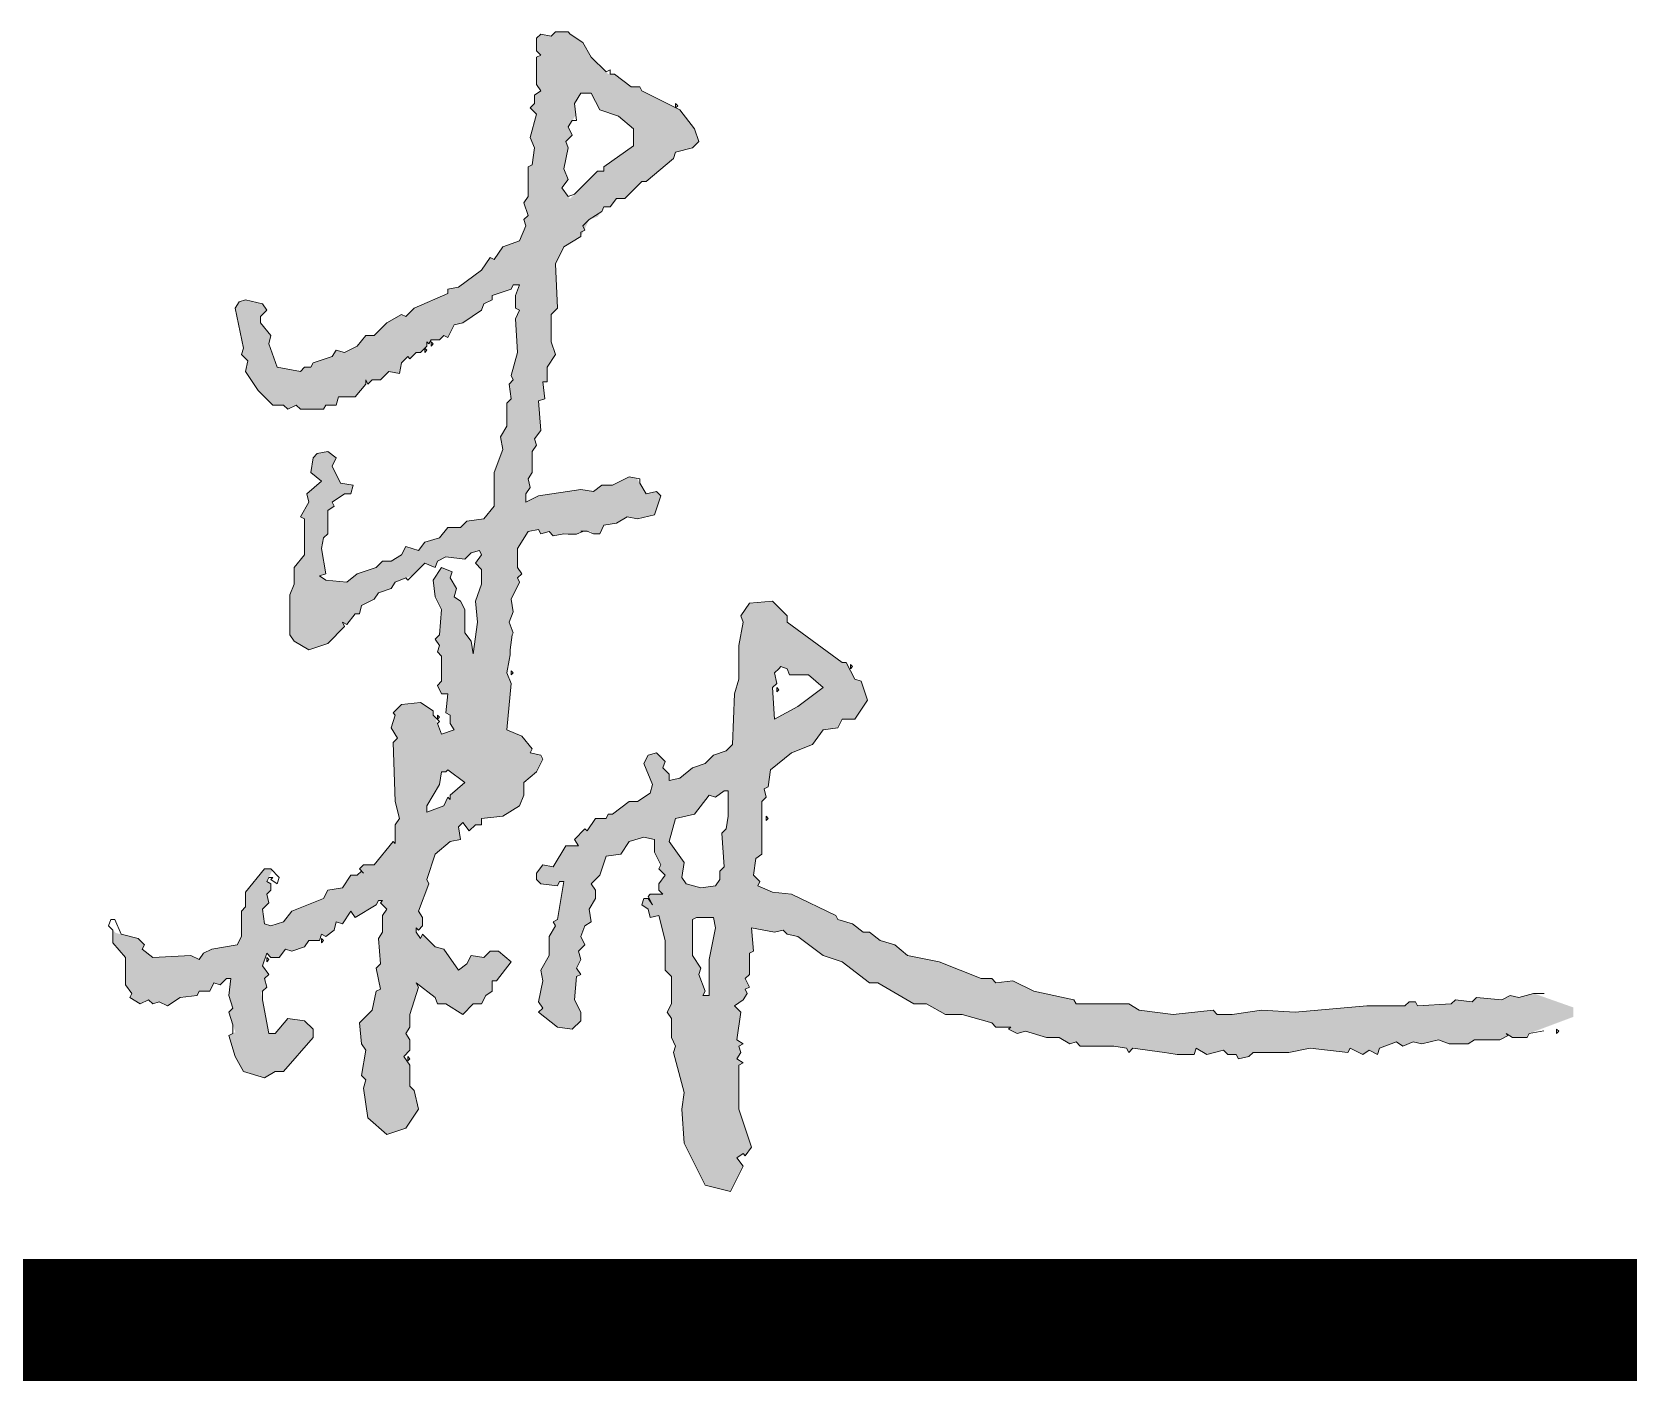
# Model space of a CAD drawing. Extents: x 1725261 to 1937680, y 860327 to 1571294.
# Drawn here: x 1873371 to 1874287, y 1365082 to 1365856 of the extents above; entities that cross this region are included whole.
import ezdxf

# ---------------------------------------------------------------- set-up
doc = ezdxf.new("R2010")
doc.units = 0
doc.header["$LTSCALE"] = 1000
doc.header["$MEASUREMENT"] = 0
doc.layers.add('图框', color=140, linetype='Continuous')
doc.layers.add('签名', color=7, linetype='Continuous', lineweight=18)

msp = doc.modelspace()

# ---------------------------------------------------------------- hatches: boundary and pattern name
at = {"layer": '签名'}
h = msp.add_hatch(color=2, dxfattribs=at)
h.dxf.hatch_style = 1
h.paths.add_polyline_path([(1873567.67, 1365378.67), (1873561.62, 1365378.67), (1873559.2, 1365376.25), (1873560.41, 1365375.04), (1873557.99, 1365372.62), (1873554.36, 1365372.62), (1873549.53, 1365365.37), (1873541.06, 1365364.16), (1873538.64, 1365359.32), (1873520.5, 1365352.06), (1873515.66, 1365346.01), (1873508.4, 1365343.59), (1873504.77, 1365344.8), (1873503.56, 1365353.27), (1873507.19, 1365356.9), (1873505.98, 1365361.74), (1873508.4, 1365364.16), (1873508.4, 1365367.79), (1873505.98, 1365369), (1873509.21, 1365375.45), (1873508.4, 1365376.25), (1873504.77, 1365376.25), (1873493.88, 1365362.95), (1873493.88, 1365354.48), (1873491.47, 1365352.06), (1873491.47, 1365337.55), (1873489.05, 1365332.71), (1873474.53, 1365330.29), (1873469.69, 1365327.87), (1873467.27, 1365324.24), (1873462.43, 1365326.66), (1873440.66, 1365325.45), (1873434.61, 1365330.29), (1873435.82, 1365332.71), (1873432.19, 1365336.34), (1873419.29, 1365339.56), (1873417.68, 1365341.17), (1873417.68, 1365333.92), (1873424.94, 1365325.45), (1873424.94, 1365309.72), (1873428.57, 1365304.89), (1873427.36, 1365302.47), (1873433.4, 1365298.84), (1873438.24, 1365301.26), (1873440.66, 1365298.84), (1873444.29, 1365300.05), (1873449.13, 1365297.63), (1873456.39, 1365302.47), (1873466.06, 1365303.68), (1873467.27, 1365306.1), (1873473.32, 1365306.1), (1873475.74, 1365310.93), (1873479.37, 1365309.72), (1873483, 1365313.35), (1873485.42, 1365313.35), (1873484.21, 1365303.68), (1873486.63, 1365296.42), (1873484.21, 1365294), (1873488.01, 1365282.6), (1873484.21, 1365280.69), (1873487.84, 1365268.6), (1873492.67, 1365260.13), (1873504.77, 1365256.5), (1873510.82, 1365260.13), (1873515.66, 1365260.13), (1873532.59, 1365279.48), (1873532.59, 1365284.32), (1873527.75, 1365289.16), (1873518.08, 1365290.37), (1873510.82, 1365281.9), (1873507.19, 1365281.9), (1873502.8, 1365305.33), (1873505.98, 1365308.52), (1873504.77, 1365313.35), (1873507.19, 1365315.77), (1873503.56, 1365320.61), (1873505.98, 1365327.87), (1873508.4, 1365325.45), (1873513.24, 1365325.45), (1873516.87, 1365330.29), (1873520.5, 1365329.08), (1873527.75, 1365331.5), (1873530.17, 1365335.13), (1873536.22, 1365335.13), (1873537.43, 1365338.76), (1873539.85, 1365337.55), (1873544.69, 1365341.17), (1873545.9, 1365346.01), (1873549.53, 1365344.8), (1873554.36, 1365352.06), (1873556.78, 1365348.43), (1873568.88, 1365355.69), (1873570.09, 1365358.11), (1873572.51, 1365358.11), (1873571.3, 1365356.9), (1873574.93, 1365353.27), (1873572.51, 1365349.64), (1873572.51, 1365339.96), (1873570.09, 1365336.34), (1873571.3, 1365321.82), (1873568.88, 1365319.4), (1873571.3, 1365307.31), (1873568.88, 1365306.1), (1873566.46, 1365295.21), (1873559.2, 1365287.95), (1873560.41, 1365275.86), (1873562.83, 1365272.23), (1873560.41, 1365257.71), (1873562.83, 1365255.29), (1873561.62, 1365250.45), (1873564.04, 1365233.52), (1873574.93, 1365223.84), (1873585.81, 1365227.47), (1873593.07, 1365238.36), (1873590.65, 1365249.24), (1873588.23, 1365251.66), (1873588.23, 1365263.76), (1873584.6, 1365268.6), (1873588.23, 1365272.23), (1873588.23, 1365278.28), (1873585.81, 1365281.9), (1873588.23, 1365285.53), (1873588.23, 1365292.79), (1873593.07, 1365308.52), (1873591.86, 1365310.93), (1873602.75, 1365302.47), (1873603.96, 1365298.84), (1873608.8, 1365298.84), (1873618.47, 1365292.79), (1873624.52, 1365298.84), (1873629.36, 1365298.84), (1873631.78, 1365303.68), (1873635.41, 1365306.1), (1873635.41, 1365312.14), (1873637.83, 1365312.14), (1873646.29, 1365323.03), (1873639.04, 1365329.08), (1873634.2, 1365329.08), (1873630.57, 1365325.45), (1873623.31, 1365326.66), (1873620.89, 1365321.82), (1873616.05, 1365318.19), (1873607.59, 1365330.29), (1873602.75, 1365331.5), (1873595.49, 1365338.76), (1873594.28, 1365336.34), (1873591.86, 1365339.96), (1873591.86, 1365342.38), (1873593.07, 1365341.17), (1873595.49, 1365343.59), (1873595.49, 1365348.43), (1873593.07, 1365352.06), (1873599.12, 1365367.79), (1873597.91, 1365370.2), (1873602.75, 1365384.72), (1873611.22, 1365391.98), (1873617.26, 1365393.19), (1873616.05, 1365400.44), (1873618.47, 1365402.86), (1873622.1, 1365398.03), (1873625.73, 1365401.65), (1873629.36, 1365401.65), (1873629.36, 1365405.28), (1873636.08, 1365405.96), (1873636.62, 1365406.49), (1873637.06, 1365406.05), (1873641.46, 1365406.49), (1873651.13, 1365412.54), (1873653.55, 1365418.59), (1873653.55, 1365425.85), (1873660.81, 1365431.89), (1873664.44, 1365439.15), (1873663.23, 1365441.57), (1873657.18, 1365442.78), (1873658.39, 1365445.2), (1873652.34, 1365452.46), (1873643.87, 1365456.09), (1873646.29, 1365482.7), (1873643.87, 1365488.75), (1873645.61, 1365499.16), (1873645.64, 1365501.8), (1873646.85, 1365510.27), (1873647.5, 1365511.73), (1873645.08, 1365517.78), (1873647.5, 1365523.82), (1873646.29, 1365531.08), (1873651.13, 1365540.76), (1873649.92, 1365543.18), (1873652.34, 1365545.6), (1873649.92, 1365549.23), (1873649.92, 1365560.11), (1873655.97, 1365569.79), (1873662.02, 1365571), (1873663.23, 1365568.58), (1873668.07, 1365569.79), (1873670.49, 1365567.37), (1873676.53, 1365568.58), (1873678.3, 1365568.41), (1873683.14, 1365568.41), (1873687.42, 1365569.79), (1873688.03, 1365570.04), (1873691.65, 1365570.04), (1873693.47, 1365568.58), (1873697.1, 1365568.58), (1873699.52, 1365573.42), (1873706.77, 1365574.63), (1873712.82, 1365578.26), (1873718.87, 1365577.05), (1873728.55, 1365579.47), (1873732.18, 1365590.35), (1873729.76, 1365592.77), (1873723.71, 1365591.56), (1873718.43, 1365600.36), (1873714.03, 1365601.24), (1873704.35, 1365596.4), (1873698.31, 1365596.4), (1873693.47, 1365592.77), (1873686.21, 1365593.98), (1873662.02, 1365590.35), (1873654.76, 1365586.72), (1873654.76, 1365591.56), (1873657.18, 1365595.19), (1873655.97, 1365600.03), (1873658.39, 1365603.66), (1873658.39, 1365615.75), (1873660.81, 1365619.38), (1873659.6, 1365623.01), (1873663.23, 1365627.85), (1873662.02, 1365644.78), (1873665.65, 1365645.99), (1873664.44, 1365655.67), (1873666.86, 1365655.67), (1873666.86, 1365664.14), (1873671.7, 1365671.4), (1873669.28, 1365678.65), (1873669.28, 1365694.38), (1873672.91, 1365698.01), (1873671.7, 1365723.41), (1873676.53, 1365733.08), (1873686.21, 1365739.13), (1873688.43, 1365743.15), (1873691.05, 1365748.81), (1873696.01, 1365750.46), (1873699.52, 1365756.07), (1873703.15, 1365756.07), (1873706.77, 1365760.91), (1873711.61, 1365760.91), (1873721.29, 1365770.58), (1873723.71, 1365770.58), (1873739.43, 1365783.89), (1873740.64, 1365787.52), (1873750.32, 1365789.94), (1873753.95, 1365793.56), (1873751.53, 1365800.82), (1873743.06, 1365811.71), (1873721.29, 1365822.6), (1873720.08, 1365825.01), (1873715.24, 1365825.01), (1873705.56, 1365832.27), (1873701.94, 1365832.27), (1873692.26, 1365841.95), (1873687.42, 1365850.42), (1873678.35, 1365856.46), (1873671.7, 1365856.46), (1873669.28, 1365854.04), (1873663.23, 1365855.25), (1873660.81, 1365852.84), (1873660.81, 1365845.58), (1873663.23, 1365843.16), (1873660.81, 1365841.95), (1873660.81, 1365826.22), (1873663.23, 1365822.6), (1873659.6, 1365820.18), (1873659.6, 1365815.34), (1873657.18, 1365812.92), (1873660.81, 1365809.29), (1873657.18, 1365795.98), (1873659.6, 1365789.94), (1873658.39, 1365780.26), (1873655.97, 1365779.05), (1873655.97, 1365762.12), (1873653.55, 1365758.49), (1873655.97, 1365751.23), (1873653.55, 1365748.81), (1873654.76, 1365745.18), (1873651.13, 1365736.71), (1873641.46, 1365733.08), (1873636.62, 1365725.83), (1873634.2, 1365727.04), (1873629.36, 1365719.78), (1873616.05, 1365710.1), (1873610.01, 1365708.89), (1873610.01, 1365706.47), (1873590.65, 1365698.01), (1873585.81, 1365693.17), (1873583.39, 1365694.38), (1873574.93, 1365689.54), (1873567.67, 1365682.28), (1873562.83, 1365682.28), (1873557.99, 1365676.23), (1873550.74, 1365672.6), (1873545.9, 1365673.81), (1873543.48, 1365670.19), (1873532.59, 1365666.56), (1873531.38, 1365664.14), (1873527.75, 1365664.14), (1873525.33, 1365661.72), (1873512.03, 1365664.14), (1873507.19, 1365677.44), (1873508.4, 1365682.28), (1873502.35, 1365689.54), (1873502.35, 1365693.17), (1873505.98, 1365696.8), (1873503.56, 1365700.43), (1873493.88, 1365702.84), (1873490.26, 1365701.64), (1873487.84, 1365698.01), (1873492.67, 1365675.02), (1873491.47, 1365671.4), (1873495.09, 1365667.77), (1873493.88, 1365661.72), (1873501.14, 1365650.83), (1873509.61, 1365642.36), (1873515.66, 1365642.36), (1873518.08, 1365639.95), (1873522.91, 1365642.36), (1873525.33, 1365639.95), (1873538.64, 1365639.95), (1873539.85, 1365642.36), (1873545.9, 1365642.36), (1873547.11, 1365647.2), (1873556.78, 1365647.2), (1873562.83, 1365654.46), (1873562.83, 1365656.88), (1873564.04, 1365654.46), (1873566.46, 1365656.88), (1873571.3, 1365656.88), (1873576.14, 1365661.72), (1873582.19, 1365660.51), (1873583.39, 1365666.56), (1873587.02, 1365670.19), (1873588.23, 1365668.98), (1873591.86, 1365672.6), (1873594.28, 1365672.6), (1873597.91, 1365676.23), (1873597.91, 1365678.65), (1873599.12, 1365677.44), (1873600.33, 1365679.86), (1873605.17, 1365679.86), (1873607.59, 1365682.28), (1873610.01, 1365681.07), (1873613.63, 1365688.33), (1873618.47, 1365689.54), (1873629.36, 1365696.8), (1873630.57, 1365700.43), (1873635.41, 1365702.84), (1873635.41, 1365705.26), (1873646.29, 1365708.89), (1873647.5, 1365711.31), (1873651.13, 1365711.31), (1873648.71, 1365705.26), (1873648.71, 1365698.01), (1873651.13, 1365696.8), (1873648.71, 1365691.96), (1873649.92, 1365672.6), (1873646.29, 1365659.3), (1873647.5, 1365656.88), (1873645.08, 1365654.46), (1873646.29, 1365645.99), (1873643.87, 1365643.57), (1873643.87, 1365630.27), (1873640.25, 1365624.22), (1873641.46, 1365616.96), (1873636.62, 1365603.66), (1873636.62, 1365584.3), (1873630.57, 1365577.05), (1873620.89, 1365575.84), (1873617.26, 1365572.21), (1873610.01, 1365572.21), (1873605.17, 1365566.16), (1873596.7, 1365563.74), (1873593.07, 1365558.9), (1873585.81, 1365561.32), (1873583.39, 1365556.48), (1873577.35, 1365552.85), (1873572.51, 1365552.85), (1873568.88, 1365549.23), (1873557.99, 1365545.6), (1873551.95, 1365540.76), (1873539.85, 1365541.97), (1873536.22, 1365544.39), (1873539.85, 1365545.6), (1873537.43, 1365560.11), (1873538.64, 1365566.16), (1873541.06, 1365568.58), (1873541.06, 1365581.88), (1873544.69, 1365584.3), (1873543.48, 1365586.72), (1873550.74, 1365591.56), (1873554.36, 1365591.56), (1873555.57, 1365596.4), (1873548.32, 1365597.61), (1873543.48, 1365607.29), (1873545.9, 1365612.12), (1873541.06, 1365615.75), (1873535.01, 1365614.54), (1873532.59, 1365612.12), (1873531.38, 1365603.66), (1873537.43, 1365598.82), (1873528.96, 1365591.56), (1873530.17, 1365586.72), (1873525.33, 1365578.26), (1873527.75, 1365577.05), (1873527.75, 1365556.48), (1873521.71, 1365549.23), (1873521.71, 1365539.55), (1873519.29, 1365533.5), (1873519.29, 1365510.52), (1873521.71, 1365506.89), (1873530.17, 1365502.05), (1873541.06, 1365505.68), (1873550.74, 1365515.36), (1873549.53, 1365517.78), (1873551.95, 1365516.57), (1873556.78, 1365522.61), (1873559.2, 1365522.61), (1873560.41, 1365527.45), (1873567.67, 1365531.08), (1873570.09, 1365534.71), (1873577.35, 1365537.13), (1873579.77, 1365540.76), (1873589.85, 1365544.79), (1873596.7, 1365551.64), (1873602.75, 1365549.23), (1873603.96, 1365552.85), (1873608.8, 1365555.27), (1873619.68, 1365554.06), (1873623.31, 1365557.69), (1873628.15, 1365558.9), (1873629.36, 1365556.48), (1873625.73, 1365551.64), (1873629.36, 1365548.02), (1873629.36, 1365539.55), (1873625.73, 1365529.87), (1873626.94, 1365517.78), (1873624.52, 1365499.63), (1873623.31, 1365506.89), (1873619.68, 1365511.73), (1873619.68, 1365525.03), (1873617.26, 1365529.87), (1873613.63, 1365532.29), (1873614.84, 1365537.13), (1873611.22, 1365543.18), (1873612.43, 1365546.81), (1873606.38, 1365549.23), (1873601.54, 1365541.97), (1873602.75, 1365532.29), (1873606.38, 1365525.03), (1873605.17, 1365510.52), (1873602.75, 1365508.1), (1873605.17, 1365504.47), (1873603.96, 1365500.84), (1873606.38, 1365498.42), (1873606.38, 1365483.91), (1873603.96, 1365481.49), (1873606.38, 1365476.65), (1873610.01, 1365476.65), (1873608.8, 1365465.76), (1873611.22, 1365464.55), (1873611.22, 1365459.72), (1873613.63, 1365456.09), (1873606.38, 1365453.67), (1873602.35, 1365463.75), (1873601.54, 1365464.55), (1873601.54, 1365466.97), (1873594.28, 1365471.81), (1873583.39, 1365470.6), (1873578.56, 1365465.76), (1873579.77, 1365464.55), (1873577.35, 1365457.3), (1873580.98, 1365451.25), (1873578.56, 1365448.83), (1873579.77, 1365414.96), (1873582.19, 1365405.28), (1873579.77, 1365401.65), (1873579.77, 1365390.77), (1873578.56, 1365391.98)])
h.paths.add_polyline_path([(1873597.91, 1365408.91), (1873597.91, 1365412.54), (1873605.17, 1365424.64), (1873606.38, 1365431.89), (1873608.8, 1365431.89), (1873610.01, 1365433.1), (1873619.68, 1365425.85), (1873611.22, 1365418.59), (1873611.22, 1365416.17), (1873610.01, 1365417.38), (1873607.59, 1365412.54)], flags=16)
h.paths.add_polyline_path([(1873675.32, 1365766.95), (1873678.95, 1365771.79), (1873676.53, 1365777.84), (1873678.95, 1365789.94), (1873677.74, 1365793.56), (1873681.37, 1365797.19), (1873678.95, 1365802.03), (1873683.41, 1365808.72), (1873682.58, 1365815.34), (1873686.21, 1365821.39), (1873692.26, 1365821.39), (1873697.1, 1365811.71), (1873707.98, 1365808.08), (1873716.45, 1365800.82), (1873716.45, 1365791.15), (1873699.52, 1365779.05), (1873699.52, 1365776.63), (1873695.89, 1365776.63), (1873679.99, 1365760.73)], flags=16)
h = msp.add_hatch(color=2, dxfattribs=at)
h.dxf.hatch_style = 1
h.paths.add_polyline_path([(1873766.04, 1365370.2), (1873763.63, 1365366.58), (1873755.16, 1365365.37), (1873746.69, 1365367.79), (1873744.27, 1365371.41), (1873745.48, 1365379.88), (1873737.01, 1365391.98), (1873740.64, 1365405.28), (1873751.53, 1365407.7), (1873760, 1365418.59), (1873763.63, 1365417.38), (1873768.46, 1365421.01), (1873770.88, 1365421.01), (1873770.88, 1365406.49), (1873769.67, 1365399.24), (1873767.25, 1365396.82), (1873768.46, 1365377.46), (1873766.04, 1365375.04)], flags=16)
h.paths.add_polyline_path([(1873762.42, 1365348.43), (1873763.63, 1365342.38), (1873760, 1365324.24), (1873760, 1365303.68), (1873756.37, 1365303.68), (1873757.58, 1365306.1), (1873753.95, 1365315.77), (1873755.16, 1365319.4), (1873750.32, 1365326.66), (1873750.32, 1365347.22), (1873752.74, 1365348.43)], flags=16)
h.paths.add_polyline_path([(1873797.49, 1365462.13), (1873796.28, 1365480.28), (1873798.7, 1365482.7), (1873797.49, 1365488.75), (1873799.91, 1365491.16), (1873801.12, 1365492.37), (1873804.75, 1365491.16), (1873805.96, 1365487.54), (1873816.85, 1365487.54), (1873825.31, 1365480.28), (1873810.8, 1365469.39)], flags=16)
h.paths.add_polyline_path([(1873798.7, 1365477.86), (1873798.7, 1365480.28), (1873799.91, 1365479.07)], flags=0)
h.paths.add_polyline_path([(1874255.88, 1365291.39), (1874255.91, 1365296.79), (1874232.95, 1365304.89), (1874224.48, 1365302.47), (1874219.64, 1365303.68), (1874214.81, 1365301.26), (1874200.29, 1365302.47), (1874197.87, 1365300.05), (1874188.19, 1365301.26), (1874185.78, 1365298.84), (1874166.42, 1365297.63), (1874165.21, 1365300.05), (1874161.58, 1365300.05), (1874159.16, 1365297.63), (1874137.39, 1365297.63), (1874096.27, 1365294), (1874076.91, 1365295.21), (1874059.98, 1365292.79), (1874051.51, 1365292.79), (1874049.09, 1365295.21), (1874026.11, 1365292.79), (1874006.75, 1365295.21), (1874000.71, 1365298.84), (1873970.47, 1365298.84), (1873969.26, 1365301.26), (1873946.27, 1365306.1), (1873934.18, 1365312.14), (1873924.5, 1365310.93), (1873922.08, 1365313.35), (1873916.03, 1365313.35), (1873891.84, 1365323.03), (1873873.7, 1365326.66), (1873866.44, 1365332.71), (1873857.97, 1365335.13), (1873851.93, 1365339.96), (1873848.3, 1365339.96), (1873842.25, 1365344.8), (1873833.78, 1365347.22), (1873832.57, 1365349.64), (1873807.17, 1365361.74), (1873796.28, 1365362.95), (1873787.82, 1365366.58), (1873789.03, 1365369), (1873785.4, 1365372.62), (1873786.61, 1365382.3), (1873790.24, 1365384.72), (1873790.24, 1365414.96), (1873792.66, 1365417.38), (1873791.45, 1365422.22), (1873793.87, 1365423.43), (1873795.07, 1365433.1), (1873807.17, 1365442.78), (1873819.27, 1365447.62), (1873825.31, 1365456.09), (1873833.78, 1365457.3), (1873836.2, 1365462.13), (1873843.46, 1365462.13), (1873850.72, 1365473.02), (1873847.09, 1365483.91), (1873843.46, 1365485.12), (1873838.62, 1365494.79), (1873836.2, 1365494.79), (1873804.75, 1365517.78), (1873804.75, 1365521.4), (1873796.28, 1365529.87), (1873782.98, 1365528.66), (1873778.14, 1365521.4), (1873779.35, 1365517.78), (1873776.93, 1365504.47), (1873776.93, 1365485.12), (1873774.51, 1365476.65), (1873773.3, 1365447.62), (1873769.67, 1365443.99), (1873762.42, 1365441.57), (1873757.58, 1365436.73), (1873750.32, 1365434.31), (1873743.06, 1365428.27), (1873737.01, 1365427.06), (1873737.01, 1365430.68), (1873733.39, 1365434.31), (1873734.59, 1365437.94), (1873729.76, 1365442.78), (1873724.92, 1365441.57), (1873722.5, 1365436.73), (1873727.34, 1365424.64), (1873726.13, 1365419.8), (1873718.87, 1365414.96), (1873714.03, 1365414.96), (1873704.35, 1365407.7), (1873701.94, 1365407.7), (1873700.73, 1365405.28), (1873694.68, 1365405.28), (1873689.84, 1365398.03), (1873688.63, 1365399.24), (1873682.58, 1365393.19), (1873685, 1365389.56), (1873677.74, 1365389.56), (1873670.49, 1365377.46), (1873664.44, 1365378.67), (1873660.81, 1365373.83), (1873660.81, 1365370.2), (1873663.23, 1365367.79), (1873672.91, 1365366.58), (1873674.11, 1365369), (1873676.53, 1365369), (1873672.91, 1365347.22), (1873670.49, 1365346.01), (1873671.7, 1365343.59), (1873668.07, 1365337.55), (1873668.07, 1365326.66), (1873663.23, 1365318.19), (1873664.44, 1365312.14), (1873662.02, 1365300.05), (1873664.44, 1365296.42), (1873662.02, 1365294), (1873672.91, 1365285.53), (1873681.37, 1365284.32), (1873686.21, 1365289.16), (1873686.21, 1365294), (1873682.58, 1365301.26), (1873683.79, 1365314.56), (1873686.21, 1365315.77), (1873683.79, 1365319.4), (1873686.21, 1365324.24), (1873685, 1365329.08), (1873688.63, 1365332.71), (1873686.21, 1365337.55), (1873688.63, 1365343.59), (1873692.26, 1365346.01), (1873691.05, 1365353.27), (1873694.68, 1365359.32), (1873694.68, 1365364.16), (1873692.26, 1365367.79), (1873697.1, 1365372.62), (1873700.73, 1365383.51), (1873709.19, 1365384.72), (1873714.03, 1365391.98), (1873722.5, 1365394.4), (1873728.55, 1365393.19), (1873728.55, 1365385.93), (1873732.18, 1365378.67), (1873730.97, 1365376.25), (1873734.59, 1365372.62), (1873730.97, 1365367.79), (1873730.97, 1365364.16), (1873733.39, 1365361.74), (1873726.13, 1365361.74), (1873724.92, 1365360.53), (1873727.34, 1365355.69), (1873724.92, 1365359.32), (1873722.5, 1365359.32), (1873721.29, 1365355.69), (1873724.92, 1365353.27), (1873726.13, 1365348.43), (1873730.97, 1365349.64), (1873734.59, 1365335.13), (1873734.59, 1365318.19), (1873738.22, 1365314.56), (1873738.22, 1365298.84), (1873735.8, 1365294), (1873738.22, 1365290.37), (1873738.22, 1365279.48), (1873740.64, 1365274.65), (1873739.43, 1365271.02), (1873745.48, 1365248.04), (1873744.27, 1365238.36), (1873745.48, 1365219), (1873757.58, 1365194.81), (1873772.09, 1365191.18), (1873779.35, 1365205.7), (1873775.72, 1365210.54), (1873779.35, 1365212.96), (1873780.56, 1365211.75), (1873784.19, 1365216.59), (1873776.93, 1365238.36), (1873776.93, 1365263.76), (1873779.35, 1365264.97), (1873775.72, 1365267.39), (1873778.14, 1365271.02), (1873776.93, 1365274.65), (1873779.35, 1365275.86), (1873775.72, 1365278.28), (1873778.14, 1365294), (1873774.51, 1365297.63), (1873779.35, 1365301.26), (1873781.77, 1365304.89), (1873780.56, 1365307.31), (1873782.98, 1365308.52), (1873780.56, 1365313.35), (1873782.98, 1365315.77), (1873782.98, 1365327.87), (1873785.4, 1365329.08), (1873784.19, 1365342.38), (1873797.49, 1365339.96), (1873802.33, 1365341.17), (1873804.75, 1365338.76), (1873810.8, 1365337.55), (1873825.31, 1365326.66), (1873836.2, 1365323.03), (1873851.93, 1365310.93), (1873856.76, 1365310.93), (1873877.33, 1365298.84), (1873884.59, 1365298.84), (1873895.47, 1365292.79), (1873905.15, 1365292.79), (1873922.08, 1365287.95), (1873924.5, 1365285.53), (1873932.97, 1365285.53), (1873931.76, 1365284.32), (1873936.6, 1365281.9), (1873941.44, 1365283.11), (1873953.53, 1365279.48), (1873960.79, 1365279.48), (1873966.84, 1365275.86), (1873970.47, 1365277.07), (1873972.89, 1365274.65), (1873992.24, 1365274.65), (1873999.5, 1365273.44), (1874000.71, 1365271.02), (1874003.13, 1365273.44), (1874021.27, 1365271.02), (1874024.67, 1365270.42), (1874028.53, 1365269.81), (1874038.2, 1365269.81), (1874039.41, 1365273.44), (1874045.46, 1365269.81), (1874055.14, 1365272.23), (1874057.56, 1365269.81), (1874062.4, 1365269.81), (1874063.61, 1365267.39), (1874069.65, 1365268.6), (1874072.07, 1365271.02), (1874092.64, 1365271.02), (1874104.73, 1365273.44), (1874126.51, 1365271.02), (1874127.71, 1365273.44), (1874134.97, 1365269.81), (1874138.6, 1365272.23), (1874143.44, 1365269.81), (1874144.65, 1365273.44), (1874154.33, 1365277.07), (1874157.95, 1365274.65), (1874164, 1365277.07), (1874168.84, 1365275.86), (1874178.52, 1365278.28), (1874184.57, 1365275.86), (1874195.45, 1365275.86), (1874199.08, 1365278.28), (1874213.6, 1365278.28), (1874218.43, 1365280.69), (1874217.23, 1365281.9), (1874220.85, 1365279.48), (1874229.32, 1365279.48), (1874230.53, 1365281.9)])

# ---------------------------------------------------------------- linework, layer by layer
at = {"layer": '图框', "const_width": 70}
msp.add_lwpolyline([(1867441.06, 1365117.45), (1874441.06, 1365117.45)], dxfattribs=at)
at = {"layer": '签名', "color": 2, "elevation": 9704994.47}
for points in [[(1873680.16, 1365855.25), (1873678.95, 1365856.46), (1873671.7, 1365856.46), (1873669.28, 1365854.04), (1873663.23, 1365855.25), (1873660.81, 1365852.84), (1873660.81, 1365845.58), (1873663.23, 1365843.16), (1873660.81, 1365841.95), (1873660.81, 1365826.22), (1873663.23, 1365822.6), (1873659.6, 1365820.18), (1873659.6, 1365815.34), (1873657.18, 1365812.92), (1873660.81, 1365809.29), (1873657.18, 1365795.98), (1873659.6, 1365789.94), (1873658.39, 1365780.26), (1873655.97, 1365779.05), (1873655.97, 1365762.12), (1873653.55, 1365758.49), (1873655.97, 1365751.23), (1873653.55, 1365748.81), (1873654.76, 1365745.18), (1873651.13, 1365736.71), (1873641.46, 1365733.08), (1873636.62, 1365725.83), (1873634.2, 1365727.04), (1873629.36, 1365719.78), (1873616.05, 1365710.1), (1873610.01, 1365708.89), (1873610.01, 1365706.47), (1873590.65, 1365698.01), (1873585.81, 1365693.17), (1873583.39, 1365694.38), (1873574.93, 1365689.54), (1873567.67, 1365682.28), (1873562.83, 1365682.28), (1873557.99, 1365676.23), (1873550.74, 1365672.6), (1873545.9, 1365673.81), (1873543.48, 1365670.19), (1873532.59, 1365666.56), (1873531.38, 1365664.14), (1873527.75, 1365664.14), (1873525.33, 1365661.72), (1873512.03, 1365664.14), (1873507.19, 1365677.44), (1873508.4, 1365682.28), (1873502.35, 1365689.54), (1873502.35, 1365693.17), (1873505.98, 1365696.8), (1873503.56, 1365700.43), (1873493.88, 1365702.84), (1873490.26, 1365701.64), (1873487.84, 1365698.01), (1873492.67, 1365675.02), (1873491.47, 1365671.4), (1873495.09, 1365667.77), (1873493.88, 1365661.72), (1873501.14, 1365650.83), (1873509.61, 1365642.36), (1873515.66, 1365642.36), (1873518.08, 1365639.95), (1873522.91, 1365642.36), (1873525.33, 1365639.95), (1873538.64, 1365639.95), (1873539.85, 1365642.36), (1873545.9, 1365642.36), (1873547.11, 1365647.2), (1873556.78, 1365647.2), (1873562.83, 1365654.46), (1873562.83, 1365656.88), (1873564.04, 1365654.46), (1873566.46, 1365656.88), (1873571.3, 1365656.88), (1873576.14, 1365661.72), (1873582.19, 1365660.51), (1873583.39, 1365666.56), (1873587.02, 1365670.19), (1873588.23, 1365668.98), (1873591.86, 1365672.6), (1873594.28, 1365672.6), (1873597.91, 1365676.23), (1873597.91, 1365678.65), (1873599.12, 1365677.44), (1873600.33, 1365679.86), (1873605.17, 1365679.86), (1873607.59, 1365682.28), (1873610.01, 1365681.07), (1873613.63, 1365688.33), (1873618.47, 1365689.54), (1873629.36, 1365696.8), (1873630.57, 1365700.43), (1873635.41, 1365702.84), (1873635.41, 1365705.26), (1873646.29, 1365708.89), (1873647.5, 1365711.31), (1873651.13, 1365711.31), (1873648.71, 1365705.26), (1873648.71, 1365698.01), (1873651.13, 1365696.8), (1873648.71, 1365691.96), (1873649.92, 1365672.6), (1873646.29, 1365659.3), (1873647.5, 1365656.88), (1873645.08, 1365654.46), (1873646.29, 1365645.99), (1873643.87, 1365643.57), (1873643.87, 1365630.27), (1873640.25, 1365624.22), (1873641.46, 1365616.96), (1873636.62, 1365603.66), (1873636.62, 1365584.3), (1873630.57, 1365577.05), (1873620.89, 1365575.84), (1873617.26, 1365572.21), (1873610.01, 1365572.21), (1873605.17, 1365566.16), (1873596.7, 1365563.74), (1873593.07, 1365558.9), (1873585.81, 1365561.32), (1873583.39, 1365556.48), (1873577.35, 1365552.85), (1873572.51, 1365552.85), (1873568.88, 1365549.23), (1873557.99, 1365545.6), (1873551.95, 1365540.76), (1873539.85, 1365541.97), (1873536.22, 1365544.39), (1873539.85, 1365545.6), (1873537.43, 1365560.11), (1873538.64, 1365566.16), (1873541.06, 1365568.58), (1873541.06, 1365581.88), (1873544.69, 1365584.3), (1873543.48, 1365586.72), (1873550.74, 1365591.56), (1873554.36, 1365591.56), (1873555.57, 1365596.4), (1873548.32, 1365597.61), (1873543.48, 1365607.29), (1873545.9, 1365612.12), (1873541.06, 1365615.75), (1873535.01, 1365614.54), (1873532.59, 1365612.12), (1873531.38, 1365603.66), (1873537.43, 1365598.82), (1873528.96, 1365591.56), (1873530.17, 1365586.72), (1873525.33, 1365578.26), (1873527.75, 1365577.05), (1873527.75, 1365556.48), (1873521.71, 1365549.23), (1873521.71, 1365539.55), (1873519.29, 1365533.5), (1873519.29, 1365510.52), (1873521.71, 1365506.89), (1873530.17, 1365502.05), (1873541.06, 1365505.68), (1873550.74, 1365515.36), (1873549.53, 1365517.78), (1873551.95, 1365516.57), (1873556.78, 1365522.61), (1873559.2, 1365522.61), (1873560.41, 1365527.45), (1873567.67, 1365531.08), (1873570.09, 1365534.71), (1873577.35, 1365537.13), (1873579.77, 1365540.76), (1873585.81, 1365543.18), (1873587.02, 1365541.97), (1873596.7, 1365551.64), (1873602.75, 1365549.23), (1873603.96, 1365552.85), (1873608.8, 1365555.27), (1873619.68, 1365554.06), (1873623.31, 1365557.69), (1873628.15, 1365558.9), (1873629.36, 1365556.48), (1873625.73, 1365551.64), (1873629.36, 1365548.02), (1873629.36, 1365539.55), (1873625.73, 1365529.87), (1873626.94, 1365517.78), (1873624.52, 1365499.63), (1873623.31, 1365506.89), (1873619.68, 1365511.73), (1873619.68, 1365525.03), (1873617.26, 1365529.87), (1873613.63, 1365532.29), (1873614.84, 1365537.13), (1873611.22, 1365543.18), (1873612.43, 1365546.81), (1873606.38, 1365549.23), (1873601.54, 1365541.97), (1873602.75, 1365532.29), (1873606.38, 1365525.03), (1873605.17, 1365510.52), (1873602.75, 1365508.1), (1873605.17, 1365504.47), (1873603.96, 1365500.84), (1873606.38, 1365498.42), (1873606.38, 1365483.91), (1873603.96, 1365481.49), (1873606.38, 1365476.65), (1873610.01, 1365476.65), (1873608.8, 1365465.76), (1873611.22, 1365464.55), (1873611.22, 1365459.72), (1873613.63, 1365456.09), (1873606.38, 1365453.67), (1873603.96, 1365459.72), (1873605.17, 1365460.92), (1873601.54, 1365464.55), (1873601.54, 1365466.97), (1873594.28, 1365471.81), (1873583.39, 1365470.6), (1873578.56, 1365465.76), (1873579.77, 1365464.55), (1873577.35, 1365457.3), (1873580.98, 1365451.25), (1873578.56, 1365448.83), (1873579.77, 1365414.96), (1873582.19, 1365405.28), (1873579.77, 1365401.65), (1873579.77, 1365390.77), (1873578.56, 1365391.98), (1873567.67, 1365378.67), (1873561.62, 1365378.67), (1873559.2, 1365376.25), (1873561.62, 1365373.83), (1873560.41, 1365375.04), (1873557.99, 1365372.62), (1873554.36, 1365372.62), (1873549.53, 1365365.37), (1873541.06, 1365364.16), (1873538.64, 1365359.32), (1873520.5, 1365352.06), (1873515.66, 1365346.01), (1873508.4, 1365343.59), (1873504.77, 1365344.8), (1873503.56, 1365353.27), (1873507.19, 1365356.9), (1873505.98, 1365361.74), (1873508.4, 1365364.16), (1873508.4, 1365367.79), (1873505.98, 1365369), (1873507.19, 1365371.41), (1873509.61, 1365371.41), (1873508.4, 1365370.2), (1873512.03, 1365367.79), (1873513.24, 1365371.41), (1873508.4, 1365376.25), (1873504.77, 1365376.25), (1873493.88, 1365362.95), (1873493.88, 1365354.48), (1873491.47, 1365352.06), (1873491.47, 1365337.55), (1873489.05, 1365332.71), (1873474.53, 1365330.29), (1873469.69, 1365327.87), (1873467.27, 1365324.24), (1873462.43, 1365326.66), (1873440.66, 1365325.45), (1873434.61, 1365330.29), (1873435.82, 1365332.71), (1873432.19, 1365336.34), (1873422.52, 1365338.76), (1873418.89, 1365347.22), (1873416.47, 1365347.22), (1873415.26, 1365343.59), (1873417.68, 1365341.17), (1873417.68, 1365333.92), (1873424.94, 1365325.45), (1873424.94, 1365309.72), (1873428.57, 1365304.89), (1873427.36, 1365302.47), (1873433.4, 1365298.84), (1873438.24, 1365301.26), (1873440.66, 1365298.84), (1873444.29, 1365300.05), (1873449.13, 1365297.63), (1873456.39, 1365302.47), (1873466.06, 1365303.68), (1873467.27, 1365306.1), (1873473.32, 1365306.1), (1873475.74, 1365310.93), (1873479.37, 1365309.72), (1873483, 1365313.35), (1873485.42, 1365313.35), (1873484.21, 1365303.68), (1873486.63, 1365296.42), (1873484.21, 1365294), (1873486.63, 1365286.74), (1873486.63, 1365281.9), (1873484.21, 1365280.69), (1873487.84, 1365268.6), (1873492.67, 1365260.13), (1873504.77, 1365256.5), (1873510.82, 1365260.13), (1873515.66, 1365260.13), (1873532.59, 1365279.48), (1873532.59, 1365284.32), (1873527.75, 1365289.16), (1873518.08, 1365290.37), (1873510.82, 1365281.9), (1873507.19, 1365281.9), (1873503.56, 1365301.26), (1873503.56, 1365306.1), (1873505.98, 1365308.52), (1873504.77, 1365313.35), (1873507.19, 1365315.77), (1873503.56, 1365320.61), (1873505.98, 1365327.87), (1873508.4, 1365325.45), (1873513.24, 1365325.45), (1873516.87, 1365330.29), (1873520.5, 1365329.08), (1873527.75, 1365331.5), (1873530.17, 1365335.13), (1873536.22, 1365335.13), (1873537.43, 1365338.76), (1873539.85, 1365337.55), (1873544.69, 1365341.17), (1873545.9, 1365346.01), (1873549.53, 1365344.8), (1873554.36, 1365352.06), (1873556.78, 1365348.43), (1873568.88, 1365355.69), (1873570.09, 1365358.11), (1873572.51, 1365358.11), (1873571.3, 1365356.9), (1873574.93, 1365353.27), (1873572.51, 1365349.64), (1873572.51, 1365339.96), (1873570.09, 1365336.34), (1873571.3, 1365321.82), (1873568.88, 1365319.4), (1873571.3, 1365307.31), (1873568.88, 1365306.1), (1873566.46, 1365295.21), (1873559.2, 1365287.95), (1873560.41, 1365275.86), (1873562.83, 1365272.23), (1873560.41, 1365257.71), (1873562.83, 1365255.29), (1873561.62, 1365250.45), (1873564.04, 1365233.52), (1873574.93, 1365223.84), (1873585.81, 1365227.47), (1873593.07, 1365238.36), (1873590.65, 1365249.24), (1873588.23, 1365251.66), (1873588.23, 1365263.76), (1873584.6, 1365268.6), (1873588.23, 1365272.23), (1873588.23, 1365278.28), (1873585.81, 1365281.9), (1873588.23, 1365285.53), (1873588.23, 1365292.79), (1873593.07, 1365308.52), (1873591.86, 1365310.93), (1873602.75, 1365302.47), (1873603.96, 1365298.84), (1873608.8, 1365298.84), (1873618.47, 1365292.79), (1873624.52, 1365298.84), (1873629.36, 1365298.84), (1873631.78, 1365303.68), (1873635.41, 1365306.1), (1873635.41, 1365312.14), (1873637.83, 1365312.14), (1873646.29, 1365323.03), (1873639.04, 1365329.08), (1873634.2, 1365329.08), (1873630.57, 1365325.45), (1873623.31, 1365326.66), (1873620.89, 1365321.82), (1873616.05, 1365318.19), (1873607.59, 1365330.29), (1873602.75, 1365331.5), (1873595.49, 1365338.76), (1873594.28, 1365336.34), (1873591.86, 1365339.96), (1873591.86, 1365342.38), (1873593.07, 1365341.17), (1873595.49, 1365343.59), (1873595.49, 1365348.43), (1873593.07, 1365352.06), (1873599.12, 1365367.79), (1873597.91, 1365370.2), (1873602.75, 1365384.72), (1873611.22, 1365391.98), (1873617.26, 1365393.19), (1873616.05, 1365400.44), (1873618.47, 1365402.86), (1873622.1, 1365398.03), (1873625.73, 1365401.65), (1873629.36, 1365401.65), (1873629.36, 1365405.28), (1873641.46, 1365406.49), (1873651.13, 1365412.54), (1873653.55, 1365418.59), (1873653.55, 1365425.85), (1873660.81, 1365431.89), (1873664.44, 1365439.15), (1873663.23, 1365441.57), (1873657.18, 1365442.78), (1873658.39, 1365445.2), (1873652.34, 1365452.46), (1873643.87, 1365456.09), (1873646.29, 1365482.7), (1873643.87, 1365488.75), (1873645.08, 1365496), (1873645.69, 1365499.03), (1873645.68, 1365502.05), (1873646.89, 1365510.52), (1873647.5, 1365511.73), (1873645.08, 1365517.78), (1873647.5, 1365523.82), (1873646.29, 1365531.08), (1873651.13, 1365540.76), (1873649.92, 1365543.18), (1873652.34, 1365545.6), (1873649.92, 1365549.23), (1873649.92, 1365560.11), (1873655.97, 1365569.79), (1873662.02, 1365571), (1873663.23, 1365568.58), (1873668.07, 1365569.79), (1873670.49, 1365567.37), (1873676.53, 1365568.58), (1873678.95, 1365568.41), (1873683.79, 1365568.41), (1873687.42, 1365569.79), (1873686.21, 1365570.04), (1873689.84, 1365570.04), (1873693.47, 1365568.58), (1873697.1, 1365568.58), (1873699.52, 1365573.42), (1873706.77, 1365574.63), (1873712.82, 1365578.26), (1873718.87, 1365577.05), (1873728.55, 1365579.47), (1873732.18, 1365590.35), (1873729.76, 1365592.77), (1873723.71, 1365591.56), (1873720.08, 1365597.61), (1873720.08, 1365600.03), (1873714.03, 1365601.24), (1873704.35, 1365596.4), (1873698.31, 1365596.4), (1873693.47, 1365592.77), (1873686.21, 1365593.98), (1873662.02, 1365590.35), (1873654.76, 1365586.72), (1873654.76, 1365591.56), (1873657.18, 1365595.19), (1873655.97, 1365600.03), (1873658.39, 1365603.66), (1873658.39, 1365615.75), (1873660.81, 1365619.38), (1873659.6, 1365623.01), (1873663.23, 1365627.85), (1873662.02, 1365644.78), (1873665.65, 1365645.99), (1873664.44, 1365655.67), (1873666.86, 1365655.67), (1873666.86, 1365664.14), (1873671.7, 1365671.4), (1873669.28, 1365678.65), (1873669.28, 1365694.38), (1873672.91, 1365698.01), (1873671.7, 1365723.41), (1873676.53, 1365733.08), (1873686.21, 1365739.13), (1873686.21, 1365741.55), (1873688.63, 1365742.76), (1873687.42, 1365745.18), (1873691.05, 1365748.81), (1873698.31, 1365753.47), (1873699.52, 1365756.07), (1873703.15, 1365756.07), (1873706.77, 1365760.91), (1873711.61, 1365760.91), (1873721.29, 1365770.58), (1873723.71, 1365770.58), (1873739.43, 1365783.89), (1873740.64, 1365787.52), (1873750.32, 1365789.94), (1873753.95, 1365793.56), (1873751.53, 1365800.82), (1873743.06, 1365811.71), (1873721.29, 1365822.6), (1873720.08, 1365825.01), (1873715.24, 1365825.01), (1873705.56, 1365832.27), (1873703.15, 1365832.27), (1873703.15, 1365834.69), (1873700.73, 1365833.48), (1873692.26, 1365841.95), (1873687.42, 1365850.42), (1873680.16, 1365855.25)], [(1873686.21, 1365821.39), (1873692.26, 1365821.39), (1873697.1, 1365811.71), (1873707.98, 1365808.08), (1873716.45, 1365800.82), (1873716.45, 1365791.15), (1873699.52, 1365779.05), (1873699.52, 1365776.63), (1873695.89, 1365776.63), (1873682.58, 1365763.32), (1873678.95, 1365762.12), (1873675.32, 1365766.95), (1873678.95, 1365771.79), (1873676.53, 1365777.84), (1873678.95, 1365789.94), (1873677.74, 1365793.56), (1873681.37, 1365797.19), (1873678.95, 1365802.03), (1873681.37, 1365805.66), (1873683.79, 1365805.66), (1873682.58, 1365815.34), (1873686.21, 1365821.39)], [(1873741.85, 1365814.13), (1873740.64, 1365815.34), (1873740.64, 1365812.92), (1873741.85, 1365814.13)], [(1873597.91, 1365673.81), (1873596.7, 1365675.02), (1873596.7, 1365672.6), (1873597.91, 1365673.81)], [(1873601.54, 1365677.44), (1873600.33, 1365678.65), (1873600.33, 1365676.23), (1873601.54, 1365677.44)], [(1873797.49, 1365528.66), (1873796.28, 1365529.87), (1873782.98, 1365528.66), (1873778.14, 1365521.4), (1873779.35, 1365517.78), (1873776.93, 1365504.47), (1873776.93, 1365485.12), (1873774.51, 1365476.65), (1873773.3, 1365447.62), (1873769.67, 1365443.99), (1873762.42, 1365441.57), (1873757.58, 1365436.73), (1873750.32, 1365434.31), (1873743.06, 1365428.27), (1873737.01, 1365427.06), (1873737.01, 1365430.68), (1873733.39, 1365434.31), (1873734.59, 1365437.94), (1873729.76, 1365442.78), (1873724.92, 1365441.57), (1873722.5, 1365436.73), (1873727.34, 1365424.64), (1873726.13, 1365419.8), (1873718.87, 1365414.96), (1873714.03, 1365414.96), (1873704.35, 1365407.7), (1873701.94, 1365407.7), (1873700.73, 1365405.28), (1873694.68, 1365405.28), (1873689.84, 1365398.03), (1873688.63, 1365399.24), (1873682.58, 1365393.19), (1873685, 1365389.56), (1873677.74, 1365389.56), (1873670.49, 1365377.46), (1873664.44, 1365378.67), (1873660.81, 1365373.83), (1873660.81, 1365370.2), (1873663.23, 1365367.79), (1873672.91, 1365366.58), (1873674.11, 1365369), (1873676.53, 1365369), (1873672.91, 1365347.22), (1873670.49, 1365346.01), (1873671.7, 1365343.59), (1873668.07, 1365337.55), (1873668.07, 1365326.66), (1873663.23, 1365318.19), (1873664.44, 1365312.14), (1873662.02, 1365300.05), (1873664.44, 1365296.42), (1873662.02, 1365294), (1873672.91, 1365285.53), (1873681.37, 1365284.32), (1873686.21, 1365289.16), (1873686.21, 1365294), (1873682.58, 1365301.26), (1873683.79, 1365314.56), (1873686.21, 1365315.77), (1873683.79, 1365319.4), (1873686.21, 1365324.24), (1873685, 1365329.08), (1873688.63, 1365332.71), (1873686.21, 1365337.55), (1873688.63, 1365343.59), (1873692.26, 1365346.01), (1873691.05, 1365353.27), (1873694.68, 1365359.32), (1873694.68, 1365364.16), (1873692.26, 1365367.79), (1873697.1, 1365372.62), (1873700.73, 1365383.51), (1873709.19, 1365384.72), (1873714.03, 1365391.98), (1873722.5, 1365394.4), (1873728.55, 1365393.19), (1873728.55, 1365385.93), (1873732.18, 1365378.67), (1873730.97, 1365376.25), (1873734.59, 1365372.62), (1873730.97, 1365367.79), (1873730.97, 1365364.16), (1873733.39, 1365361.74), (1873726.13, 1365361.74), (1873724.92, 1365360.53), (1873727.34, 1365355.69), (1873724.92, 1365359.32), (1873722.5, 1365359.32), (1873721.29, 1365355.69), (1873724.92, 1365353.27), (1873726.13, 1365348.43), (1873730.97, 1365349.64), (1873734.59, 1365335.13), (1873734.59, 1365318.19), (1873738.22, 1365314.56), (1873738.22, 1365298.84), (1873735.8, 1365294), (1873738.22, 1365290.37), (1873738.22, 1365279.48), (1873740.64, 1365274.65), (1873739.43, 1365271.02), (1873745.48, 1365248.04), (1873744.27, 1365238.36), (1873745.48, 1365219), (1873757.58, 1365194.81), (1873772.09, 1365191.18), (1873779.35, 1365205.7), (1873775.72, 1365210.54), (1873779.35, 1365212.96), (1873780.56, 1365211.75), (1873784.19, 1365216.59), (1873776.93, 1365238.36), (1873776.93, 1365263.76), (1873779.35, 1365264.97), (1873775.72, 1365267.39), (1873778.14, 1365271.02), (1873776.93, 1365274.65), (1873779.35, 1365275.86), (1873775.72, 1365278.28), (1873778.14, 1365294), (1873774.51, 1365297.63), (1873779.35, 1365301.26), (1873781.77, 1365304.89), (1873780.56, 1365307.31), (1873782.98, 1365308.52), (1873780.56, 1365313.35), (1873782.98, 1365315.77), (1873782.98, 1365327.87), (1873785.4, 1365329.08), (1873784.19, 1365342.38), (1873797.49, 1365339.96), (1873802.33, 1365341.17), (1873804.75, 1365338.76), (1873810.8, 1365337.55), (1873825.31, 1365326.66), (1873836.2, 1365323.03), (1873851.93, 1365310.93), (1873856.76, 1365310.93), (1873877.33, 1365298.84), (1873884.59, 1365298.84), (1873895.47, 1365292.79), (1873905.15, 1365292.79), (1873922.08, 1365287.95), (1873924.5, 1365285.53), (1873932.97, 1365285.53), (1873931.76, 1365284.32), (1873936.6, 1365281.9), (1873941.44, 1365283.11), (1873953.53, 1365279.48), (1873960.79, 1365279.48), (1873966.84, 1365275.86), (1873970.47, 1365277.07), (1873972.89, 1365274.65), (1873992.24, 1365274.65), (1873999.5, 1365273.44), (1874000.71, 1365271.02), (1874003.13, 1365273.44), (1874021.27, 1365271.02), (1874023.69, 1365270.58), (1874028.53, 1365269.81), (1874038.2, 1365269.81), (1874039.41, 1365273.44), (1874045.46, 1365269.81), (1874055.14, 1365272.23), (1874057.56, 1365269.81), (1874062.4, 1365269.81), (1874063.61, 1365267.39), (1874069.65, 1365268.6), (1874072.07, 1365271.02), (1874092.64, 1365271.02), (1874104.73, 1365273.44), (1874126.51, 1365271.02), (1874127.71, 1365273.44), (1874134.97, 1365269.81), (1874138.6, 1365272.23), (1874143.44, 1365269.81), (1874144.65, 1365273.44), (1874154.33, 1365277.07), (1874157.95, 1365274.65), (1874164, 1365277.07), (1874168.84, 1365275.86), (1874178.52, 1365278.28), (1874184.57, 1365275.86), (1874195.45, 1365275.86), (1874199.08, 1365278.28), (1874213.6, 1365278.28), (1874218.43, 1365280.69), (1874217.23, 1365281.9), (1874220.85, 1365279.48), (1874229.32, 1365279.48), (1874230.53, 1365281.9), (1874238.99, 1365283.31)], [(1874239.12, 1365304.89), (1874232.95, 1365304.89), (1874224.48, 1365302.47), (1874219.64, 1365303.68), (1874214.81, 1365301.26), (1874200.29, 1365302.47), (1874197.87, 1365300.05), (1874188.19, 1365301.26), (1874185.78, 1365298.84), (1874166.42, 1365297.63), (1874165.21, 1365300.05), (1874161.58, 1365300.05), (1874159.16, 1365297.63), (1874137.39, 1365297.63), (1874096.27, 1365294), (1874076.91, 1365295.21), (1874059.98, 1365292.79), (1874051.51, 1365292.79), (1874049.09, 1365295.21), (1874026.11, 1365292.79), (1874006.75, 1365295.21), (1874000.71, 1365298.84), (1873970.47, 1365298.84), (1873969.26, 1365301.26), (1873946.27, 1365306.1), (1873934.18, 1365312.14), (1873924.5, 1365310.93), (1873922.08, 1365313.35), (1873916.03, 1365313.35), (1873891.84, 1365323.03), (1873873.7, 1365326.66), (1873866.44, 1365332.71), (1873857.97, 1365335.13), (1873851.93, 1365339.96), (1873848.3, 1365339.96), (1873842.25, 1365344.8), (1873833.78, 1365347.22), (1873832.57, 1365349.64), (1873807.17, 1365361.74), (1873796.28, 1365362.95), (1873787.82, 1365366.58), (1873789.03, 1365369), (1873785.4, 1365372.62), (1873786.61, 1365382.3), (1873790.24, 1365384.72), (1873790.24, 1365414.96), (1873792.66, 1365417.38), (1873791.45, 1365422.22), (1873793.87, 1365423.43), (1873795.07, 1365433.1), (1873807.17, 1365442.78), (1873819.27, 1365447.62), (1873825.31, 1365456.09), (1873833.78, 1365457.3), (1873836.2, 1365462.13), (1873843.46, 1365462.13), (1873850.72, 1365473.02), (1873847.09, 1365483.91), (1873843.46, 1365485.12), (1873838.62, 1365494.79), (1873836.2, 1365494.79), (1873804.75, 1365517.78), (1873804.75, 1365521.4), (1873797.49, 1365528.66)], [(1873799.91, 1365491.16), (1873801.12, 1365492.37), (1873804.75, 1365491.16), (1873805.96, 1365487.54), (1873816.85, 1365487.54), (1873825.31, 1365480.28), (1873810.8, 1365469.39), (1873797.49, 1365462.13), (1873796.28, 1365480.28), (1873798.7, 1365482.7), (1873797.49, 1365488.75), (1873799.91, 1365491.16)], [(1873842.25, 1365492.37), (1873841.04, 1365493.58), (1873841.04, 1365491.16), (1873842.25, 1365492.37)], [(1873647.5, 1365488.75), (1873646.29, 1365489.96), (1873646.29, 1365487.54), (1873647.5, 1365488.75)], [(1873799.91, 1365479.07), (1873798.7, 1365480.28), (1873798.7, 1365477.86), (1873799.91, 1365479.07)], [(1873605.17, 1365463.34), (1873603.96, 1365464.55), (1873603.96, 1365462.13), (1873605.17, 1365463.34)], [(1873606.38, 1365431.89), (1873608.8, 1365431.89), (1873610.01, 1365433.1), (1873619.68, 1365425.85), (1873611.22, 1365418.59), (1873611.22, 1365416.17), (1873610.01, 1365417.38), (1873607.59, 1365412.54), (1873597.91, 1365408.91), (1873597.91, 1365412.54), (1873605.17, 1365424.64), (1873606.38, 1365431.89)], [(1873768.46, 1365421.01), (1873770.88, 1365421.01), (1873770.88, 1365406.49), (1873769.67, 1365399.24), (1873767.25, 1365396.82), (1873768.46, 1365377.46), (1873766.04, 1365375.04), (1873766.04, 1365370.2), (1873763.63, 1365366.58), (1873755.16, 1365365.37), (1873746.69, 1365367.79), (1873744.27, 1365371.41), (1873745.48, 1365379.88), (1873737.01, 1365391.98), (1873740.64, 1365405.28), (1873751.53, 1365407.7), (1873760, 1365418.59), (1873763.63, 1365417.38), (1873768.46, 1365421.01)], [(1873793.87, 1365405.28), (1873792.66, 1365406.49), (1873792.66, 1365404.07), (1873793.87, 1365405.28)], [(1873752.74, 1365348.43), (1873762.42, 1365348.43), (1873763.63, 1365342.38), (1873760, 1365324.24), (1873760, 1365303.68), (1873756.37, 1365303.68), (1873757.58, 1365306.1), (1873753.95, 1365315.77), (1873755.16, 1365319.4), (1873750.32, 1365326.66), (1873750.32, 1365347.22), (1873752.74, 1365348.43)], [(1873538.64, 1365335.13), (1873537.43, 1365336.34), (1873537.43, 1365333.92), (1873538.64, 1365335.13)], [(1873507.19, 1365324.24), (1873505.98, 1365325.45), (1873505.98, 1365323.03), (1873507.19, 1365324.24)], [(1874247.47, 1365283.11), (1874246.26, 1365284.32), (1874246.26, 1365281.9), (1874247.47, 1365283.11)], [(1873588.23, 1365267.39), (1873587.02, 1365268.6), (1873587.02, 1365266.18), (1873588.23, 1365267.39)]]:
    msp.add_lwpolyline(points, dxfattribs=at)

doc.saveas('drawing.dxf')
